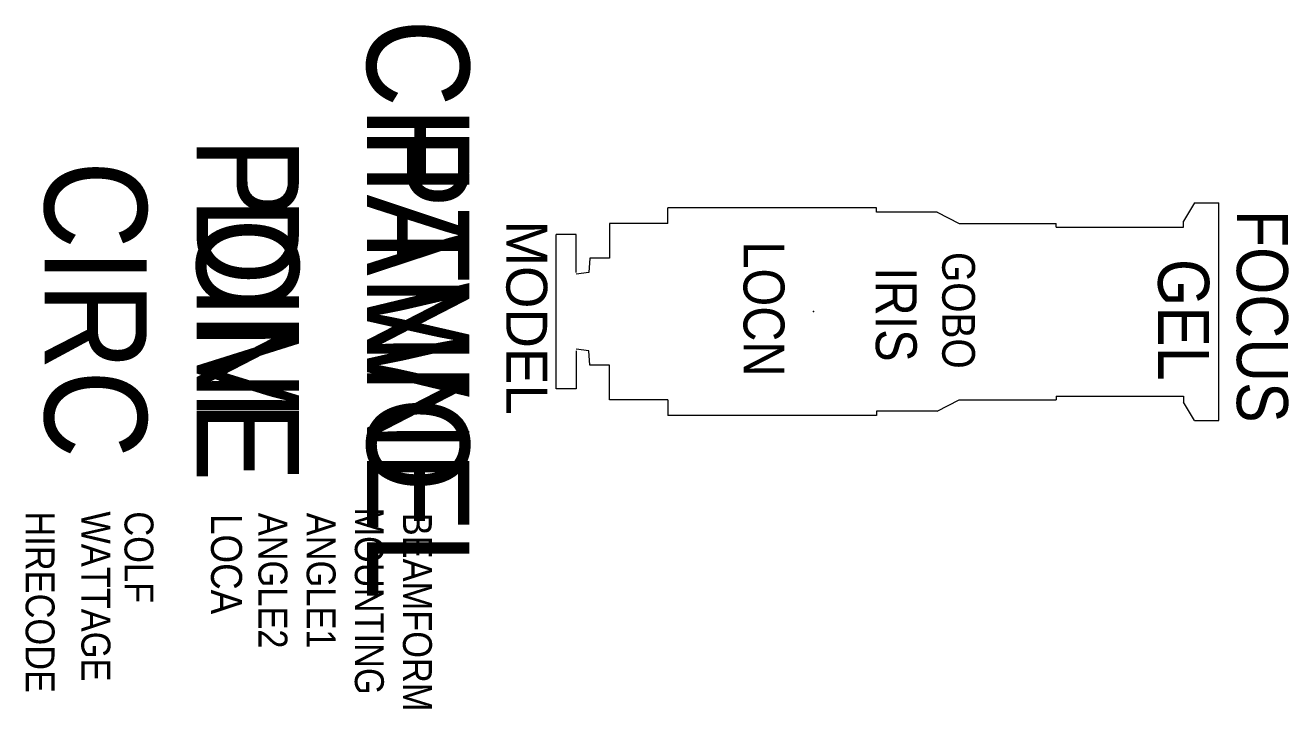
# Model space of a CAD drawing. Extents: x 8773 to 10010, y 216 to 885.
import ezdxf
from ezdxf.enums import TextEntityAlignment as Align

# ---------------------------------------------------------------- set-up
doc = ezdxf.new("R2010")
doc.units = 0
doc.header["$MEASUREMENT"] = 0
doc.layers.get('0').update_dxf_attribs({"linetype": 'CONTINUOUS'})
for name, color, linetype in [('CHANNEL', 3, 'CONTINUOUS'), ('CIRC', 6, 'CONTINUOUS'), ('DIMMER', 4, 'CONTINUOUS'), ('FOCUS', 30, 'CONTINUOUS'), ('GEL', 1, 'CONTINUOUS'), ('LANTERNS', 4, 'CONTINUOUS'), ('LOCATION', 7, 'CONTINUOUS'), ('MODEL', 6, 'CONTINUOUS'), ('PATCH', 5, 'CONTINUOUS'), ('PATCH2', 5, 'CONTINUOUS')]:
    doc.layers.add(name, color=color, linetype=linetype)

msp = doc.modelspace()

# ---------------------------------------------------------------- linework, layer by layer
for p, q in [((9606.9, 706.5), (9402.5, 706.5)), ((9402.5, 691.3), (9402.5, 706.5)), ((9606.9, 702.4), (9606.9, 706.5)), ((9918.1, 711.3), (9907.4, 693.5)), ((9918.1, 711.3), (9941.8, 711.3)), ((9941.8, 498.4), (9941.8, 711.3)), ((9666.2, 702.4), (9606.9, 702.4)), ((9666.2, 702.4), (9687.6, 691.1)), ((9907.4, 687.5), (9907.4, 693.5)), ((9293.3, 529.3), (9293.3, 680.4)), ((9312.8, 680.4), (9293.3, 680.4)), ((9312.8, 643.3), (9312.8, 680.4)), ((9345.5, 691.3), (9345.5, 657.2)), ((9402.5, 691.3), (9345.5, 691.3)), ((9687.6, 691.1), (9782.7, 691.1)), ((9782.7, 687.5), (9782.7, 691.1)), ((9782.7, 687.5), (9907.4, 687.5)), ((9326.2, 657.2), (9325.1, 643.1)), ((9345.5, 657.2), (9326.2, 657.2)), ((9325.1, 643.1), (9312.8, 641.5)), ((9325.1, 566.6), (9312.8, 568.2)), ((9312.8, 566.4), (9312.8, 529.3)), ((9326.2, 552.5), (9325.1, 566.6)), ((9345.5, 552.5), (9326.2, 552.5)), ((9345.5, 518.4), (9345.5, 552.5)), ((9312.8, 529.3), (9293.3, 529.3)), ((9782.7, 522.2), (9907.4, 522.2)), ((9782.7, 522.2), (9782.7, 518.6)), ((9907.4, 522.2), (9907.4, 516.2)), ((9402.5, 518.4), (9345.5, 518.4)), ((9402.5, 518.4), (9402.5, 503.2)), ((9606.9, 507.3), (9606.9, 503.2)), ((9666.2, 507.3), (9606.9, 507.3)), ((9666.2, 507.3), (9687.6, 518.6)), ((9687.6, 518.6), (9782.7, 518.6)), ((9918.1, 498.4), (9907.4, 516.2)), ((9606.9, 503.2), (9402.5, 503.2)), ((9918.1, 498.4), (9941.8, 498.4))]:
    msp.add_line(p, q)
msp.add_point((9545.1, 604.9))
msp.add_point((9545.1, 604.9))

# ---------------------------------------------------------------- texts
at = {"layer": 'CHANNEL', "width": 0.89}
msp.add_attdef('CHANNEL', text='', height=100, rotation=270, dxfattribs=at).set_placement((9108, 607, 0), align=Align.CENTER)
at = {"layer": 'CIRC', "width": 0.89}
msp.add_attdef('CIRC', text='', height=100, rotation=270, dxfattribs=at).set_placement((8792.4, 607, 0), align=Align.CENTER)
at = {"layer": 'DIMMER', "width": 0.89}
msp.add_attdef('DIM', text='', height=100, rotation=270, dxfattribs=at).set_placement((8941.3, 607.8, 0), align=Align.CENTER)
at = {"layer": 'FOCUS', "color": 30, "width": 0.89}
msp.add_attdef('FOCUS', text='', height=50, rotation=270, dxfattribs=at).set_placement((9959.5, 600.3, 0), align=Align.CENTER)
at = {"layer": 'GEL', "width": 0.89}
for tag, height, p in [('GOBO', 32, (9671.1, 606.1, 0)), ('GEL', 50, (9882.4, 596.9, 0))]:
    msp.add_attdef(tag, text='', height=height, rotation=270, dxfattribs=at).set_placement(p, align=Align.CENTER)
at = {"layer": 'LANTERNS', "color": 30, "width": 0.89}
msp.add_attdef('IRIS', text='', height=40, rotation=270, dxfattribs=at).set_placement((9626.1, 602.2, 0), align=Align.MIDDLE)
at = {"layer": 'LANTERNS', "color": 0, "width": 0.89, "flags": 1}
for tag, p, s, height in [('WATTAGE', (8828.4, 409.3, 0), '600', 28.3), ('MOUNTING', (9096.1, 413.1, 0), 'STANDARD HOOK CLAMP', 28.305), ('HIRECODE', (8773.8, 409.2, 0), '', 28.3), ('COLF', (8870.6, 409.3, 0), 'Y', 28.3), ('LOCA', (8955.3, 406.7, 0), '', 30.3), ('ANGLE2', (9001.7, 407.9, 0), '38', 28.3), ('ANGLE1', (9048.9, 407.9, 0), '38', 28.3), ('BEAMFORM', (9143.2, 407.9, 0), 'C', 28.3)]:
    msp.add_attdef(tag, p, s, height=height, rotation=270, dxfattribs=at)
at = {"layer": 'LOCATION', "width": 0.89}
msp.add_attdef('LOCN', text='', height=40, rotation=270, dxfattribs=at).set_placement((9476.6, 607.5), align=Align.CENTER)
at = {"layer": 'MODEL'}
msp.add_attdef('MODEL', text='S6-40', height=40, rotation=270, dxfattribs=at).set_placement((9244.4, 599, 0), align=Align.CENTER)
at = {"layer": 'PATCH', "width": 0.89}
msp.add_attdef('PONE', text='', height=100, rotation=270, dxfattribs=at).set_placement((8941.3, 607, 0), align=Align.CENTER)
at = {"layer": 'PATCH2', "width": 0.89}
msp.add_attdef('PTWO', text='', height=100, rotation=270, dxfattribs=at).set_placement((9108, 607, 0), align=Align.CENTER)

doc.saveas('drawing.dxf')
